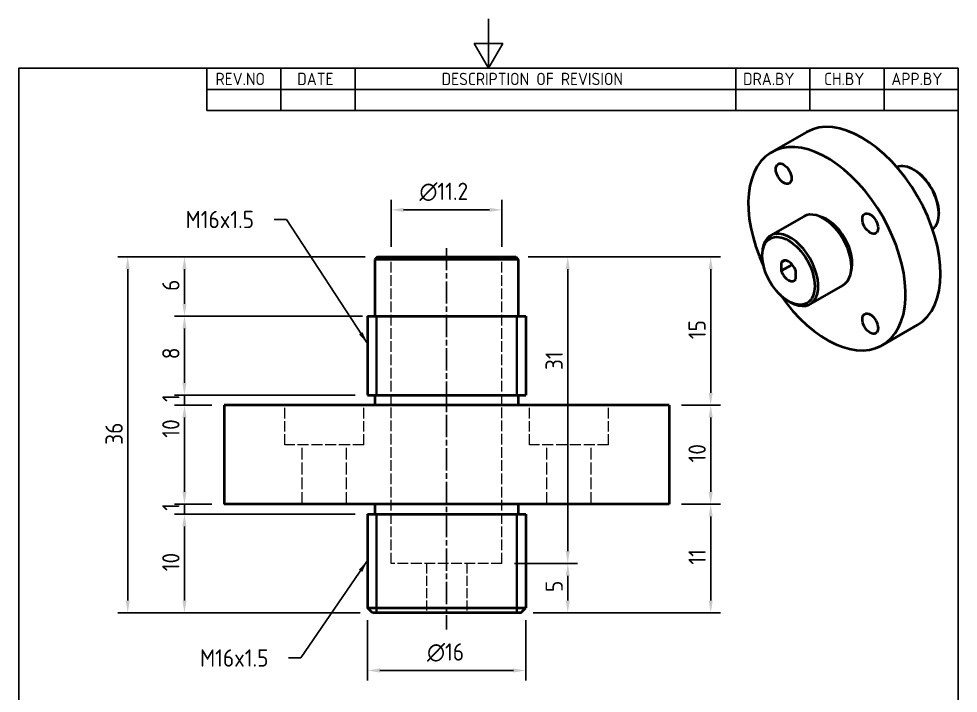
# Model space of a CAD drawing. Header units: millimetres. Extents: x 0 to 105, y 0 to 149.
# Drawn here: x 5 to 100, y 80.3 to 148.5 of the extents above; entities that cross this region are included whole.
import ezdxf

# ---------------------------------------------------------------- set-up
doc = ezdxf.new("R2010")
doc.units = ezdxf.units.MM
doc.header["$LTSCALE"] = 0.5
doc.linetypes.add('CHAIN', pattern=[0.3543, 0.2362, -0.0295, 0.0591, -0.0295])
doc.linetypes.add('DASHED', pattern=[0.2067, 0.1654, -0.0413])
doc.layers.get('0').update_dxf_attribs({"color": 3, "lineweight": 25})
for name, color, linetype, lineweight in [('가려진 것(ISO)', 2, 'DASHED', 18), ('가시적인 것(ISO)', 3, 'Continuous', 40), ('가시적인 좁은 것(ISO)', 3, 'Continuous', 35), ('경계(ISO)', 7, 'Continuous', 25), ('기호(ISO)', 5, 'Continuous', 25), ('중심선(ISO)', 1, 'Continuous', 25), ('치수(ISO)', 2, 'Continuous', 25)]:
    doc.layers.add(name, color=color, linetype=linetype, lineweight=lineweight)
doc.styles.add('ISO Proportiona M2B', font='isocp.shx')
doc.styles.add('치수 텍스트_PSTEK_POSCO', font='isocp.shx')
doc.dimstyles.new('치수_PSTEK_POSCO', dxfattribs={"dimscale": 0.5, "dimtxt": 3.5, "dimasz": 2.5, "dimexe": 2, "dimexo": 2.5, "dimgap": 1, "dimtad": 1, "dimrnd": 1e-08, "dimdsep": 46, "dimtxsty": '치수 텍스트_PSTEK_POSCO', "dimcen": 0.09, "dimdle": 10, "dimclrd": 7, "dimclre": 7, "dimclrt": 2, "dimadec": 1, "dimazin": 2, "dimtfac": 1, "dimtmove": 0, "dimatfit": 3, "dimfxl": 0, "dimtolj": 1, "dimlwd": -1, "dimlwe": -1, "dimarcsym": 0})
doc.dimstyles.new('치수_PSTEK_POSCO$7', dxfattribs={"dimscale": 0.5, "dimtxt": 3.5, "dimasz": 2.5, "dimexe": 2, "dimexo": 2.5, "dimgap": 1, "dimtad": 1, "dimrnd": 1e-08, "dimdsep": 46, "dimtxsty": '치수 텍스트_PSTEK_POSCO', "dimcen": 0.09, "dimdle": 10, "dimclrd": 7, "dimclre": 7, "dimclrt": 2, "dimadec": 1, "dimazin": 2, "dimtfac": 1, "dimtmove": 0, "dimatfit": 3, "dimfxl": 0, "dimtolj": 1, "dimlwd": -1, "dimlwe": -1, "dimarcsym": 0})

# ---------------------------------------------------------------- blocks, each defined once
blk = doc.blocks.new('경계 Default Border')
at = {"layer": '경계(ISO)', "flags": 128}
for points in [[(105, 297), (105, 287), (102.11, 292), (107.89, 292), (105, 287)], [(10, 10), (10, 287), (200, 287), (200, 10), (10, 10)]]:
    blk.add_lwpolyline(points, dxfattribs=at)
blk = doc.blocks.new('*D24')
at = {"layer": 'Defpoints', "color": 0, "transparency": 16777216}
for p in [(40.265, 88.928), (56.265, 88.928), (40.265, 82.606)]:
    blk.add_point(p, dxfattribs=at)
at = {"layer": '치수(ISO)', "color": 7, "transparency": 16777216}
for p, q in [((40.265, 87.678), (40.265, 81.606)), ((56.265, 87.678), (56.265, 81.606)), ((55.015, 82.606), (41.515, 82.606))]:
    blk.add_line(p, q, dxfattribs=at)
for points in [[(41.515, 82.814), (41.515, 82.397), (40.265, 82.606)], [(55.015, 82.814), (55.015, 82.397), (56.265, 82.606)]]:
    blk.add_solid(points, dxfattribs=at)
at = {"layer": '치수(ISO)', "color": 2, "transparency": 16777216, "insert": (46.289, 84.422), "char_height": 1.75, "attachment_point": 4, "style": '치수 텍스트_PSTEK_POSCO'}
blk.add_mtext('\\A1;\\fAIGDT|b0|i0;\\H1.7500;\\ln\\fisocp|b0|i0;\\H1.7500;16', dxfattribs=at)
blk = doc.blocks.new('*D25')
at = {"layer": 'Defpoints', "color": 0, "transparency": 16777216}
for p in [(25.765, 99.428), (21.754, 98.428), (40.265, 98.428)]:
    blk.add_point(p, dxfattribs=at)
at = {"layer": '치수(ISO)', "color": 7, "transparency": 16777216}
for p, q in [((21.754, 100.678), (21.754, 101.928)), ((24.515, 99.428), (20.754, 99.428)), ((21.754, 99.428), (21.754, 98.428)), ((39.015, 98.428), (20.754, 98.428)), ((21.754, 97.178), (21.754, 95.928))]:
    blk.add_line(p, q, dxfattribs=at)
for points in [[(21.545, 100.678), (21.962, 100.678), (21.754, 99.428)], [(21.545, 97.178), (21.962, 97.178), (21.754, 98.428)]]:
    blk.add_solid(points, dxfattribs=at)
at = {"layer": '치수(ISO)', "color": 2, "transparency": 16777216, "insert": (20.379, 98.753), "char_height": 1.75, "attachment_point": 4, "rotation": 90, "style": '치수 텍스트_PSTEK_POSCO'}
blk.add_mtext('\\A1;1', dxfattribs=at)
blk = doc.blocks.new('*D26')
at = {"layer": 'Defpoints', "color": 0, "transparency": 16777216}
for p in [(40.265, 98.428), (21.754, 88.428), (40.765, 88.428)]:
    blk.add_point(p, dxfattribs=at)
at = {"layer": '치수(ISO)', "color": 7, "transparency": 16777216}
for p, q in [((39.015, 98.428), (20.754, 98.428)), ((21.754, 97.178), (21.754, 89.678)), ((39.515, 88.428), (20.754, 88.428))]:
    blk.add_line(p, q, dxfattribs=at)
for points in [[(21.545, 97.178), (21.962, 97.178), (21.754, 98.428)], [(21.545, 89.678), (21.962, 89.678), (21.754, 88.428)]]:
    blk.add_solid(points, dxfattribs=at)
at = {"layer": '치수(ISO)', "color": 2, "transparency": 16777216, "insert": (20.379, 92.64), "char_height": 1.75, "attachment_point": 4, "rotation": 90, "style": '치수 텍스트_PSTEK_POSCO'}
blk.add_mtext('\\A1;10', dxfattribs=at)
blk = doc.blocks.new('*D27')
at = {"layer": 'Defpoints', "color": 0, "transparency": 16777216}
for p in [(25.765, 109.428), (21.754, 99.428), (25.765, 99.428)]:
    blk.add_point(p, dxfattribs=at)
at = {"layer": '치수(ISO)', "color": 7, "transparency": 16777216}
for p, q in [((24.515, 109.428), (20.754, 109.428)), ((21.754, 108.178), (21.754, 100.678)), ((24.515, 99.428), (20.754, 99.428))]:
    blk.add_line(p, q, dxfattribs=at)
for points in [[(21.545, 108.178), (21.962, 108.178), (21.754, 109.428)], [(21.545, 100.678), (21.962, 100.678), (21.754, 99.428)]]:
    blk.add_solid(points, dxfattribs=at)
at = {"layer": '치수(ISO)', "color": 2, "transparency": 16777216, "insert": (20.379, 106.14), "char_height": 1.75, "attachment_point": 4, "rotation": 90, "style": '치수 텍스트_PSTEK_POSCO'}
blk.add_mtext('\\A1;10', dxfattribs=at)
blk = doc.blocks.new('*D28')
at = {"layer": 'Defpoints', "color": 0, "transparency": 16777216}
for p in [(21.754, 110.428), (40.265, 110.428), (25.765, 109.428)]:
    blk.add_point(p, dxfattribs=at)
at = {"layer": '치수(ISO)', "color": 7, "transparency": 16777216}
for p, q in [((21.754, 111.678), (21.754, 112.928)), ((39.015, 110.428), (20.754, 110.428)), ((21.754, 109.428), (21.754, 110.428)), ((24.515, 109.428), (20.754, 109.428)), ((21.754, 108.178), (21.754, 106.928))]:
    blk.add_line(p, q, dxfattribs=at)
for points in [[(21.545, 111.678), (21.962, 111.678), (21.754, 110.428)], [(21.545, 108.178), (21.962, 108.178), (21.754, 109.428)]]:
    blk.add_solid(points, dxfattribs=at)
at = {"layer": '치수(ISO)', "color": 2, "transparency": 16777216, "insert": (20.379, 109.753), "char_height": 1.75, "attachment_point": 4, "rotation": 90, "style": '치수 텍스트_PSTEK_POSCO'}
blk.add_mtext('\\A1;1', dxfattribs=at)
blk = doc.blocks.new('*D29')
at = {"layer": 'Defpoints', "color": 0, "transparency": 16777216}
for p in [(40.265, 118.428), (21.754, 110.428), (40.265, 110.428)]:
    blk.add_point(p, dxfattribs=at)
at = {"layer": '치수(ISO)', "color": 7, "transparency": 16777216}
for p, q in [((39.015, 118.428), (20.754, 118.428)), ((21.754, 117.178), (21.754, 111.678)), ((39.015, 110.428), (20.754, 110.428))]:
    blk.add_line(p, q, dxfattribs=at)
for points in [[(21.545, 117.178), (21.962, 117.178), (21.754, 118.428)], [(21.545, 111.678), (21.962, 111.678), (21.754, 110.428)]]:
    blk.add_solid(points, dxfattribs=at)
at = {"layer": '치수(ISO)', "color": 2, "transparency": 16777216, "insert": (20.379, 114.078), "char_height": 1.75, "attachment_point": 4, "rotation": 90, "style": '치수 텍스트_PSTEK_POSCO'}
blk.add_mtext('\\A1;8', dxfattribs=at)
blk = doc.blocks.new('*D30')
at = {"layer": 'Defpoints', "color": 0, "transparency": 16777216}
for p in [(41.265, 124.428), (21.754, 118.428), (41.015, 118.428)]:
    blk.add_point(p, dxfattribs=at)
at = {"layer": '치수(ISO)', "color": 7, "transparency": 16777216}
for p, q in [((40.015, 124.428), (20.754, 124.428)), ((21.754, 123.178), (21.754, 119.678)), ((39.765, 118.428), (20.754, 118.428))]:
    blk.add_line(p, q, dxfattribs=at)
for points in [[(21.545, 123.178), (21.962, 123.178), (21.754, 124.428)], [(21.545, 119.678), (21.962, 119.678), (21.754, 118.428)]]:
    blk.add_solid(points, dxfattribs=at)
at = {"layer": '치수(ISO)', "color": 2, "transparency": 16777216, "insert": (20.379, 120.983), "char_height": 1.75, "attachment_point": 4, "rotation": 90, "style": '치수 텍스트_PSTEK_POSCO'}
blk.add_mtext('\\A1;6', dxfattribs=at)
blk = doc.blocks.new('*D31')
at = {"layer": 'Defpoints', "color": 0, "transparency": 16777216}
for p in [(55.265, 124.428), (74.97, 124.428), (70.765, 109.428)]:
    blk.add_point(p, dxfattribs=at)
at = {"layer": '치수(ISO)', "color": 7, "transparency": 16777216}
for p, q in [((56.515, 124.428), (75.97, 124.428)), ((74.97, 110.678), (74.97, 123.178)), ((72.015, 109.428), (75.97, 109.428))]:
    blk.add_line(p, q, dxfattribs=at)
for points in [[(74.761, 123.178), (75.178, 123.178), (74.97, 124.428)], [(74.761, 110.678), (75.178, 110.678), (74.97, 109.428)]]:
    blk.add_solid(points, dxfattribs=at)
at = {"layer": '치수(ISO)', "color": 2, "transparency": 16777216, "insert": (73.595, 116.105), "char_height": 1.75, "attachment_point": 4, "rotation": 90, "style": '치수 텍스트_PSTEK_POSCO'}
blk.add_mtext('\\A1;15', dxfattribs=at)
blk = doc.blocks.new('*D32')
at = {"layer": 'Defpoints', "color": 0, "transparency": 16777216}
for p in [(70.765, 109.428), (70.765, 99.428), (74.97, 99.428)]:
    blk.add_point(p, dxfattribs=at)
at = {"layer": '치수(ISO)', "color": 7, "transparency": 16777216}
for p, q in [((72.015, 109.428), (75.97, 109.428)), ((74.97, 108.178), (74.97, 100.678)), ((72.015, 99.428), (75.97, 99.428))]:
    blk.add_line(p, q, dxfattribs=at)
for points in [[(74.761, 108.178), (75.178, 108.178), (74.97, 109.428)], [(74.761, 100.678), (75.178, 100.678), (74.97, 99.428)]]:
    blk.add_solid(points, dxfattribs=at)
at = {"layer": '치수(ISO)', "color": 2, "transparency": 16777216, "insert": (73.595, 103.64), "char_height": 1.75, "attachment_point": 4, "rotation": 90, "style": '치수 텍스트_PSTEK_POSCO'}
blk.add_mtext('\\A1;10', dxfattribs=at)
blk = doc.blocks.new('*D33')
at = {"layer": 'Defpoints', "color": 0, "transparency": 16777216}
for p in [(70.765, 99.428), (55.765, 88.428), (74.97, 88.428)]:
    blk.add_point(p, dxfattribs=at)
at = {"layer": '치수(ISO)', "color": 7, "transparency": 16777216}
for p, q in [((72.015, 99.428), (75.97, 99.428)), ((74.97, 98.178), (74.97, 89.678)), ((57.015, 88.428), (75.97, 88.428))]:
    blk.add_line(p, q, dxfattribs=at)
for points in [[(74.761, 98.178), (75.178, 98.178), (74.97, 99.428)], [(74.761, 89.678), (75.178, 89.678), (74.97, 88.428)]]:
    blk.add_solid(points, dxfattribs=at)
at = {"layer": '치수(ISO)', "color": 2, "transparency": 16777216, "insert": (73.595, 93.316), "char_height": 1.75, "attachment_point": 4, "rotation": 90, "style": '치수 텍스트_PSTEK_POSCO'}
blk.add_mtext('\\A1;11', dxfattribs=at)
blk = doc.blocks.new('*D34')
at = {"layer": 'Defpoints', "color": 0, "transparency": 16777216}
for p in [(55.265, 124.428), (53.865, 93.428), (60.515, 93.428)]:
    blk.add_point(p, dxfattribs=at)
at = {"layer": '치수(ISO)', "color": 7, "transparency": 16777216}
for p, q in [((56.515, 124.428), (61.515, 124.428)), ((60.515, 123.178), (60.515, 94.678)), ((55.115, 93.428), (61.515, 93.428))]:
    blk.add_line(p, q, dxfattribs=at)
for points in [[(60.307, 123.178), (60.723, 123.178), (60.515, 124.428)], [(60.307, 94.678), (60.723, 94.678), (60.515, 93.428)]]:
    blk.add_solid(points, dxfattribs=at)
at = {"layer": '치수(ISO)', "color": 2, "transparency": 16777216, "insert": (59.14, 112.983), "char_height": 1.75, "attachment_point": 4, "rotation": 90, "style": '치수 텍스트_PSTEK_POSCO'}
blk.add_mtext('\\A1;31', dxfattribs=at)
blk = doc.blocks.new('*D35')
at = {"layer": 'Defpoints', "color": 0, "transparency": 16777216}
for p in [(53.865, 93.428), (60.515, 93.428), (55.765, 88.428)]:
    blk.add_point(p, dxfattribs=at)
at = {"layer": '치수(ISO)', "color": 7, "transparency": 16777216}
for p, q in [((55.115, 93.428), (61.515, 93.428)), ((60.515, 89.678), (60.515, 92.178)), ((57.015, 88.428), (61.515, 88.428))]:
    blk.add_line(p, q, dxfattribs=at)
for points in [[(60.307, 92.178), (60.723, 92.178), (60.515, 93.428)], [(60.307, 89.678), (60.723, 89.678), (60.515, 88.428)]]:
    blk.add_solid(points, dxfattribs=at)
at = {"layer": '치수(ISO)', "color": 2, "transparency": 16777216, "insert": (59.14, 90.542), "char_height": 1.75, "attachment_point": 4, "rotation": 90, "style": '치수 텍스트_PSTEK_POSCO'}
blk.add_mtext('\\A1;5', dxfattribs=at)
blk = doc.blocks.new('*D36')
at = {"layer": 'Defpoints', "color": 0, "transparency": 16777216}
for p in [(41.265, 124.428), (16.015, 88.428), (40.765, 88.428)]:
    blk.add_point(p, dxfattribs=at)
at = {"layer": '치수(ISO)', "color": 7, "transparency": 16777216}
for p, q in [((40.015, 124.428), (15.015, 124.428)), ((16.015, 123.178), (16.015, 89.678)), ((39.515, 88.428), (15.015, 88.428))]:
    blk.add_line(p, q, dxfattribs=at)
for points in [[(15.807, 123.178), (16.223, 123.178), (16.015, 124.428)], [(15.807, 89.678), (16.223, 89.678), (16.015, 88.428)]]:
    blk.add_solid(points, dxfattribs=at)
at = {"layer": '치수(ISO)', "color": 2, "transparency": 16777216, "insert": (14.64, 105.422), "char_height": 1.75, "attachment_point": 4, "rotation": 90, "style": '치수 텍스트_PSTEK_POSCO'}
blk.add_mtext('\\A1;36', dxfattribs=at)
blk = doc.blocks.new('*D38')
at = {"layer": 'Defpoints', "color": 0, "transparency": 16777216}
for p in [(42.665, 129.178), (42.665, 124.178), (53.865, 124.178)]:
    blk.add_point(p, dxfattribs=at)
at = {"layer": '치수(ISO)', "color": 7, "transparency": 16777216}
for p, q in [((42.665, 125.428), (42.665, 130.178)), ((53.865, 125.428), (53.865, 130.178)), ((52.615, 129.178), (43.915, 129.178))]:
    blk.add_line(p, q, dxfattribs=at)
for points in [[(43.915, 129.387), (43.915, 128.97), (42.665, 129.178)], [(52.615, 129.387), (52.615, 128.97), (53.865, 129.178)]]:
    blk.add_solid(points, dxfattribs=at)
at = {"layer": '치수(ISO)', "color": 2, "transparency": 16777216, "insert": (45.519, 130.995), "char_height": 1.75, "attachment_point": 4, "style": '치수 텍스트_PSTEK_POSCO'}
blk.add_mtext('\\A1;\\fAIGDT|b0|i0;\\H1.7500;\\ln\\fisocp|b0|i0;\\H1.7500;11.2', dxfattribs=at)

msp = doc.modelspace()

# ---------------------------------------------------------------- linework, layer by layer
at = {"layer": '가려진 것(ISO)', "ltscale": 1.346724}
for p, q in [((42.665, 124.178), (42.415, 124.428)), ((53.865, 124.178), (54.115, 124.428))]:
    msp.add_line(p, q, dxfattribs=at)
at = {"layer": '가려진 것(ISO)', "ltscale": 12.936202}
for p, q in [((42.665, 93.428), (42.665, 124.178)), ((53.865, 93.428), (53.865, 124.178))]:
    msp.add_line(p, q, dxfattribs=at)
at = {"layer": '가려진 것(ISO)', "ltscale": 12.901145}
for p, q in [((31.891, 105.428), (31.891, 109.428)), ((39.891, 105.428), (39.891, 109.428)), ((56.639, 105.428), (56.639, 109.428)), ((64.639, 105.428), (64.639, 109.428))]:
    msp.add_line(p, q, dxfattribs=at)
at = {"layer": '가려진 것(ISO)', "ltscale": 13.510047}
for p, q in [((39.891, 105.428), (31.891, 105.428)), ((64.639, 105.428), (56.639, 105.428))]:
    msp.add_line(p, q, dxfattribs=at)
at = {"layer": '가려진 것(ISO)', "ltscale": 14.513788}
for p, q in [((33.641, 99.428), (33.641, 105.428)), ((38.141, 99.428), (38.141, 105.428)), ((58.389, 99.428), (58.389, 105.428)), ((62.889, 99.428), (62.889, 105.428))]:
    msp.add_line(p, q, dxfattribs=at)
at = {"layer": '가려진 것(ISO)', "ltscale": 13.094354}
msp.add_line((53.865, 93.428), (42.665, 93.428), dxfattribs=at)
at = {"layer": '가려진 것(ISO)', "ltscale": 12.094824}
for p, q in [((46.215, 93.428), (46.215, 88.428)), ((50.315, 93.428), (50.315, 88.428))]:
    msp.add_line(p, q, dxfattribs=at)
at = {"layer": '가시적인 것(ISO)'}
for p, q in [((84.648, 137.038), (81.113, 135.002)), ((95.575, 133.199), (95.487, 133.25)), ((84.377, 128.516), (81.019, 126.582)), ((98.041, 128.918), (98.041, 128.816)), ((80.186, 124.54), (80.186, 124.744)), ((41.265, 124.428), (41.015, 124.178)), ((55.515, 124.178), (41.015, 124.178)), ((41.015, 124.178), (41.015, 118.428)), ((41.265, 124.428), (55.265, 124.428)), ((55.265, 124.428), (55.515, 124.178)), ((55.515, 124.178), (55.515, 118.428)), ((82.472, 124.064), (82.113, 123.857)), ((82.113, 123.857), (82.113, 123.005)), ((83.209, 123.636), (82.113, 123.005)), ((83.563, 122.17), (83.563, 123.022)), ((88.37, 121.583), (85.011, 119.649)), ((82.828, 119.954), (83.004, 119.851)), ((40.265, 118.428), (56.265, 118.428)), ((40.265, 118.428), (40.265, 110.428)), ((56.265, 118.428), (56.265, 110.428)), ((95.877, 117.54), (92.341, 115.504)), ((40.265, 110.428), (56.265, 110.428)), ((41.015, 110.428), (41.015, 109.428)), ((55.515, 110.428), (55.515, 109.428)), ((70.765, 109.428), (25.765, 109.428)), ((25.765, 109.428), (25.765, 99.428)), ((70.765, 109.428), (70.765, 99.428)), ((70.765, 99.428), (25.765, 99.428)), ((41.015, 99.428), (41.015, 98.428)), ((55.515, 99.428), (55.515, 98.428)), ((40.265, 98.428), (56.265, 98.428)), ((40.265, 98.428), (40.265, 88.928)), ((56.265, 98.428), (56.265, 88.928)), ((40.265, 88.928), (56.265, 88.928)), ((40.765, 88.428), (40.265, 88.928)), ((55.765, 88.428), (40.765, 88.428)), ((55.765, 88.428), (56.265, 88.928))]:
    msp.add_line(p, q, dxfattribs=at)
for centre, major_axis, start_param, end_param in [((90.263, 127.289), (-5.614, 9.749), 3.141593, 6.283185), ((86.727, 125.253), (-5.614, 9.749), 1.718604, 7.706174), ((95.478, 130.292), (-1.809, 3.141), 3.208685, 6.216093), ((95.566, 130.343), (-1.747, 3.033), 3.928925, 5.495853), ((86.374, 125.049), (1.996, -3.466), 0, 3.141593), ((86.727, 125.253), (-1.809, 3.141), 3.621272, 5.803506), ((83.015, 123.115), (1.996, -3.466), 5.495853, 10.21211), ((82.838, 123.013), (-0.574, 0.997), 4.399507, 6.599935), ((82.838, 123.013), (0.574, -0.997), 4.399507, 6.599935)]:
    msp.add_ellipse(centre, major_axis=major_axis, ratio=0.578093, start_param=start_param, end_param=end_param, dxfattribs=at)
for centre, major_axis in [((82.352, 132.831), (-0.561, 0.975)), ((91.102, 127.792), (-0.561, 0.975)), ((82.838, 123.013), (-1.871, 3.25)), ((91.102, 117.675), (-0.561, 0.975))]:
    msp.add_ellipse(centre, major_axis=major_axis, ratio=0.578093, dxfattribs=at)
at = {"layer": '가시적인 좁은 것(ISO)'}
for p, q in [((41.166, 118.428), (41.166, 110.428)), ((55.364, 110.428), (55.364, 118.428)), ((41.166, 98.428), (41.166, 88.428)), ((55.364, 88.428), (55.364, 98.428))]:
    msp.add_line(p, q, dxfattribs=at)
at = {"layer": '기호(ISO)'}
for p, q in [((24, 143.5), (100, 143.5)), ((24, 143.5), (24, 141.36)), ((31.5, 143.5), (31.5, 141.36)), ((39, 143.5), (39, 141.36)), ((77.5, 143.5), (77.5, 141.36)), ((85, 143.5), (85, 141.36)), ((92.5, 143.5), (92.5, 141.36)), ((100, 143.5), (100, 141.36)), ((24, 141.36), (100, 141.36)), ((24, 141.36), (24, 139.22)), ((31.5, 141.36), (31.5, 139.22)), ((39, 141.36), (39, 139.22)), ((77.5, 141.36), (77.5, 139.22)), ((85, 141.36), (85, 139.22)), ((92.5, 141.36), (92.5, 139.22)), ((100, 141.36), (100, 139.22)), ((24, 139.22), (100, 139.22))]:
    msp.add_line(p, q, dxfattribs=at)
at = {"layer": '기호(ISO)', "color": 7}
msp.add_line((40.265, 98.262), (40.265, 92.718), dxfattribs=at)
at = {"layer": '중심선(ISO)', "linetype": 'CHAIN', "ltscale": 19.051651}
msp.add_line((48.265, 125.323), (48.265, 86.754), dxfattribs=at)

# ---------------------------------------------------------------- block references
at = {"xscale": 0.5, "yscale": 0.5, "zscale": 0.5}
msp.add_blockref('경계 Default Border', (0, 0), dxfattribs=at)

# ---------------------------------------------------------------- texts
at = {"layer": '기호(ISO)', "color": 2, "char_height": 1.25, "attachment_point": 7, "style": 'ISO Proportiona M2B'}
for s, insert in [('REV.NO', (24.894, 141.792)), ('DATE', (33.157, 141.792)), ('DESCRIPTION OF REVISION', (47.754, 141.792)), ('DRA.BY', (78.238, 141.792)), ('CH.BY', (86.432, 141.792)), ('APP.BY', (93.239, 141.792))]:
    msp.add_mtext(s, dxfattribs=dict(at, insert=insert))
at = {"layer": '기호(ISO)', "color": 2, "char_height": 1.75, "width": 8.44566, "attachment_point": 4, "style": '치수 텍스트_PSTEK_POSCO'}
for insert in [(21.865, 128.208), (23.324, 83.871)]:
    msp.add_mtext('{M16x1.5}', dxfattribs=dict(at, insert=insert))

# ---------------------------------------------------------------- dimensions: what is measured, and where the dimension line sits
at = {"layer": '치수(ISO)', "color": 7}
for base, p1, p2, picture, middle in [((42.665, 129.178), (53.865, 124.178), (42.665, 124.178), '*D38', (48.265, 129.178)), ((40.265, 82.606), (56.265, 88.928), (40.265, 88.928), '*D24', (48.265, 82.606))]:
    dim = msp.add_linear_dim(base=base, p1=p1, p2=p2, angle=180, text='\\fAIGDT|b0|i0;\\H1.7500;\\ln\\fisocp|b0|i0;\\H1.7500;<>', dimstyle='치수_PSTEK_POSCO', override={"dimdec": 2, "dimtp": 0, "dimtm": 0, "dimtdec": 2, "dimtofl": 0, "dimatfit": 1}, dxfattribs=at)
    dim.commit()
    dim.dimension.update_dxf_attribs({"geometry": picture, "text_midpoint": middle, "dimtype": 160})
for base, p1, p2, angle, override, picture, middle in [((16.015, 88.428), (41.265, 124.428), (40.765, 88.428), 90, {"dimdec": 2, "dimtp": 0, "dimtm": 0, "dimtdec": 2, "dimtofl": 0, "dimatfit": 1}, '*D36', (16.015, 106.428)), ((21.754, 118.428), (41.265, 124.428), (41.015, 118.428), 90, {"dimdec": 2, "dimtp": 0, "dimtm": 0, "dimtdec": 2, "dimtofl": 0, "dimatfit": 1}, '*D30', (21.754, 121.428)), ((60.515, 93.428), (55.265, 124.428), (53.865, 93.428), 90, {"dimdec": 2, "dimtp": 0, "dimtm": 0, "dimtdec": 2, "dimtofl": 0, "dimatfit": 1}, '*D34', (60.515, 113.771)), ((74.97, 124.428), (70.765, 109.428), (55.265, 124.428), 90, {"dimdec": 2, "dimtp": 0, "dimtm": 0, "dimtdec": 2, "dimtofl": 0, "dimatfit": 1}, '*D31', (74.97, 116.928)), ((21.754, 110.428), (40.265, 118.428), (40.265, 110.428), 90, {"dimdec": 2, "dimtp": 0, "dimtm": 0, "dimtdec": 2, "dimtofl": 0, "dimatfit": 1}, '*D29', (21.754, 114.428)), ((21.754, 110.428), (25.765, 109.428), (40.265, 110.428), 270, {"dimdec": 2, "dimtp": 0, "dimtm": 0, "dimtdec": 2, "dimtofl": 1, "dimatfit": 1}, '*D28', (21.754, 109.928)), ((21.754, 99.428), (25.765, 109.428), (25.765, 99.428), 90, {"dimdec": 2, "dimtp": 0, "dimtm": 0, "dimtdec": 2, "dimtofl": 0, "dimatfit": 1}, '*D27', (21.754, 106.928)), ((74.97, 99.428), (70.765, 109.428), (70.765, 99.428), 90, {"dimdec": 2, "dimtp": 0, "dimtm": 0, "dimtdec": 2, "dimtofl": 0, "dimatfit": 1}, '*D32', (74.97, 104.428)), ((21.754, 98.428), (25.765, 99.428), (40.265, 98.428), 90, {"dimdec": 2, "dimtp": 0, "dimtm": 0, "dimtdec": 2, "dimtofl": 1, "dimatfit": 1}, '*D25', (21.754, 98.928)), ((74.97, 88.428), (70.765, 99.428), (55.765, 88.428), 90, {"dimdec": 2, "dimtp": 0, "dimtm": 0, "dimtdec": 2, "dimtofl": 0, "dimatfit": 1}, '*D33', (74.97, 93.928)), ((21.754, 88.428), (40.265, 98.428), (40.765, 88.428), 90, {"dimdec": 2, "dimtp": 0, "dimtm": 0, "dimtdec": 2, "dimtofl": 0, "dimatfit": 1}, '*D26', (21.754, 93.428)), ((60.515, 93.428), (55.765, 88.428), (53.865, 93.428), 90, {"dimdec": 2, "dimtp": 0, "dimtm": 0, "dimtdec": 2, "dimtofl": 0, "dimatfit": 1}, '*D35', (60.515, 90.928))]:
    dim = msp.add_linear_dim(base=base, p1=p1, p2=p2, angle=angle, dimstyle='치수_PSTEK_POSCO', override=override, dxfattribs=at)
    dim.commit()
    dim.dimension.update_dxf_attribs({"geometry": picture, "text_midpoint": middle, "dimtype": 160})

# ---------------------------------------------------------------- leaders
at = {"layer": '기호(ISO)', "color": 7, "annotation_type": 0, "has_hookline": 1, "hookline_direction": 1, "text_width": 7.072}
for points in [[(40.265, 115.663), (32.061, 128.208), (30.811, 128.208)], [(40.265, 93.718), (33.519, 83.871), (32.269, 83.871)]]:
    msp.add_leader(points, dimstyle='치수_PSTEK_POSCO$7', override={"dimtad": 0}, dxfattribs=at)

doc.saveas('drawing.dxf')
